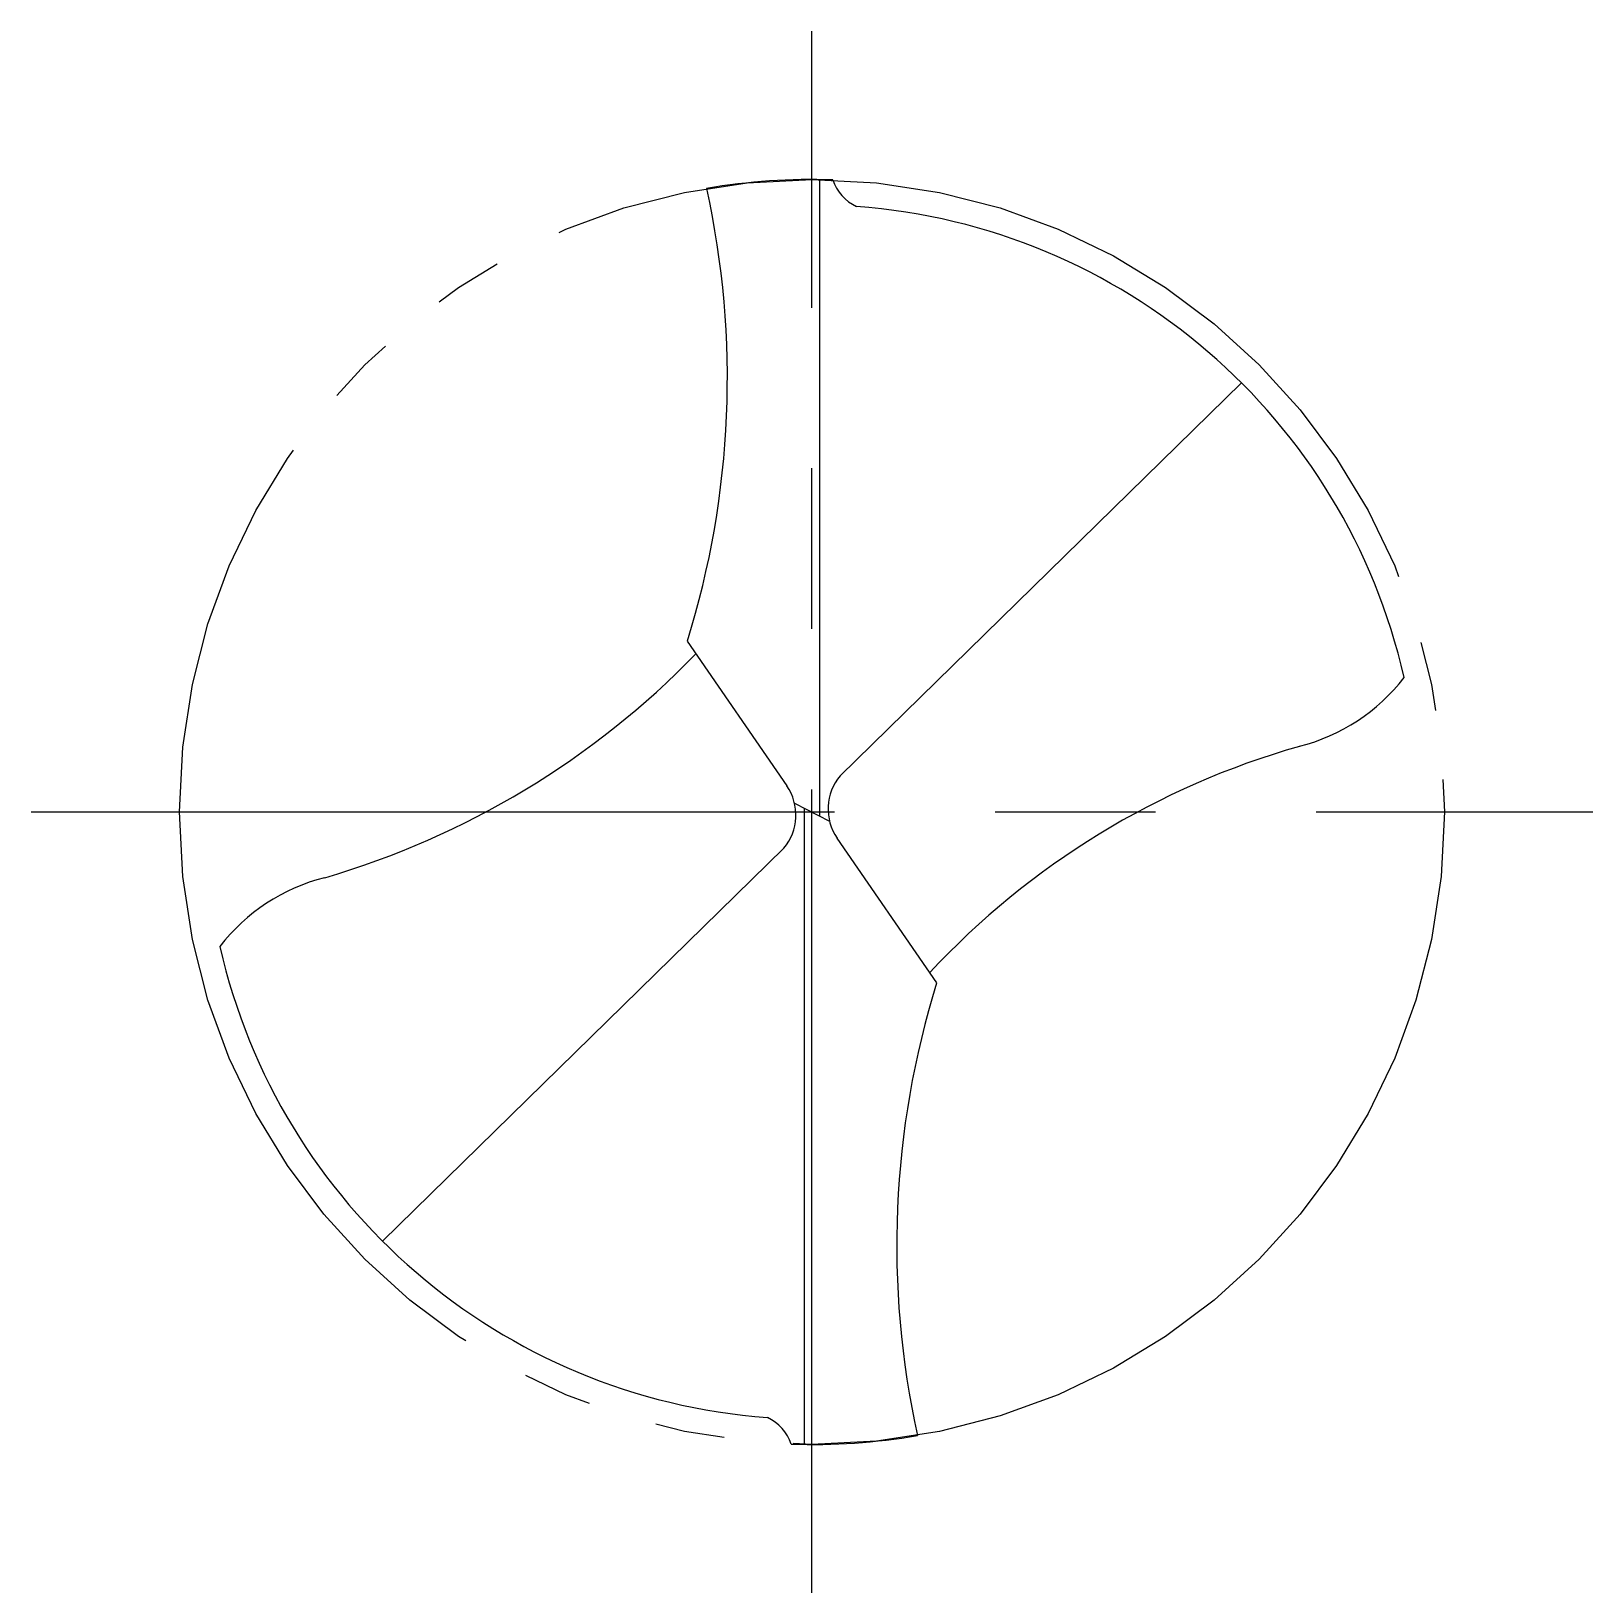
# Model space of a CAD drawing. Header units: millimetres. Extents: x 2227.1 to 2239.4, y 3739 to 3751.3.
import ezdxf

# ---------------------------------------------------------------- set-up
doc = ezdxf.new("R2010")
doc.units = ezdxf.units.MM
for name, pattern in [('ACAD_ISO04W100', [30, 24, -3, 0, -3]), ('CENTER', [50.8, 31.75, -6.35, 6.35, -6.35]), ('DOT_CENTER', [2, 1.25, -0.25, 0.25, -0.25]), ('JIS_09_08', [10.75, 8, -0.55, 0.55, -0.55, 0.55, -0.55])]:
    doc.linetypes.add(name, pattern=pattern)
for name, color, linetype in [('中心线', 2, 'ACAD_ISO04W100'), ('虚线轮廓', 1, 'Continuous'), ('轮廓', 4, 'Continuous')]:
    doc.layers.add(name, color=color, linetype=linetype)

msp = doc.modelspace()

# ---------------------------------------------------------------- linework, layer by layer
at = {"layer": '中心线', "linetype": 'CENTER', "ltscale": 0.2}
for p, q in [((2233.271, 3738.991), (2233.271, 3751.337)), ((2227.098, 3745.164), (2239.444, 3745.164))]:
    msp.add_line(p, q, dxfattribs=at)
at = {"layer": '虚线轮廓', "color": 7, "linetype": 'JIS_09_08'}
msp.add_circle((2233.271, 3745.164), 5, dxfattribs=at)
at = {"layer": '轮廓'}
for p, q in [((2233.332, 3745.132), (2233.332, 3750.164)), ((2232.284, 3746.514), (2233.072, 3745.371)), ((2233.133, 3745.235), (2233.409, 3745.092)), ((2233.21, 3745.195), (2233.21, 3740.164)), ((2234.258, 3743.814), (2233.47, 3744.957))]:
    msp.add_line(p, q, dxfattribs=at)
at = {"layer": '轮廓', "linetype": 'Continuous'}
for p, q in [((2233.493, 3745.451), (2236.666, 3748.557)), ((2233.049, 3744.877), (2229.876, 3741.771))]:
    msp.add_line(p, q, dxfattribs=at)
at = {"layer": '轮廓', "linetype": 'DOT_CENTER'}
for start, end in [(88.1136, 99.5919), (268.1136, 279.5919)]:
    msp.add_arc((2233.271, 3745.164), 5, start, end, dxfattribs=at)
at = {"layer": '轮廓'}
for centre, radius, start, end in [((2233.774, 3750.275), 0.357, 198.5303, 245.0028), ((2233.271, 3745.164), 4.8, 12.8056, 85.7904), ((2236.76, 3747.139), 1.5, 284.056, 322.6074), ((2229.782, 3743.189), 1.5, 104.056, 142.6074), ((2233.271, 3745.164), 4.8, 192.8056, 265.7904), ((2232.768, 3740.053), 0.357, 18.5303, 65.0028)]:
    msp.add_arc(centre, radius, start, end, dxfattribs=at)
at = {"layer": '轮廓', "linetype": 'Continuous'}
for centre, radius, start, end in [((2225.618, 3748.592), 6.984, 342.7139, 12.4199), ((2227.533, 3751.088), 6.714, 286.3084, 315.8859), ((2238.873, 3739.543), 6.384, 105.897, 137.0268), ((2232.736, 3745.139), 0.408, 320.0674, 34.5919), ((2233.806, 3745.189), 0.408, 140.0674, 214.5919), ((2240.925, 3741.736), 6.984, 162.7139, 192.4199)]:
    msp.add_arc(centre, radius, start, end, dxfattribs=at)

doc.saveas('drawing.dxf')
